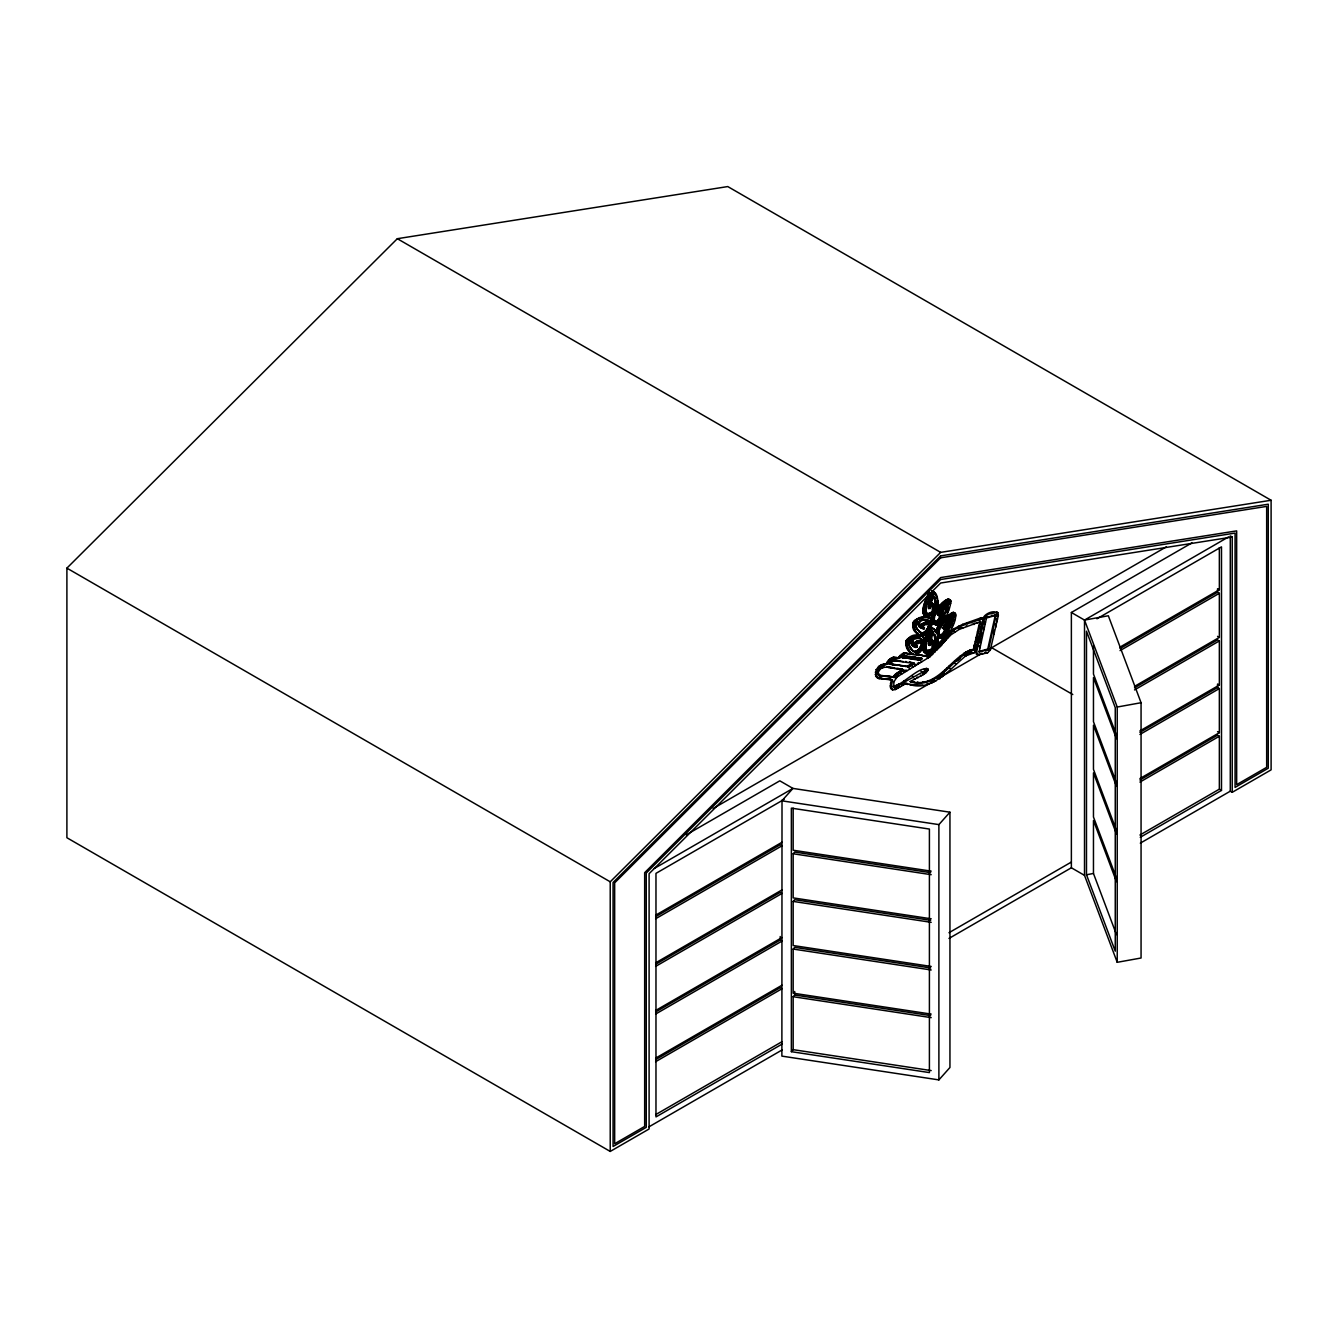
<?xml version="1.0" encoding="UTF-8"?>
<svg xmlns="http://www.w3.org/2000/svg" width="1338" height="1338" viewBox="0 0 1338 1338"><rect width="100%" height="100%" fill="white"/><g stroke="black" fill="none" stroke-linecap="round" stroke-linejoin="round"><path stroke-width="1.5" d="M914.189 644.531C908.535 638.694 919.775 636.353 922.718 640.082C923.454 642.809 915.66 640.166 914.189 644.531L911.981 642.023L911.797 639.882L912.834 640.501M947.555 602.685C947.789 599.156 947.94 607.736 943.089 607.301C936.901 610.529 935.931 620.548 941.735 612.503C943.758 621.217 931.583 626.318 934.894 615.697C937.888 609.994 943.073 604.927 948.859 602.2M939.142 632.272C937.905 621.702 967.859 606.315 946.535 623.324L947.722 626.552C935.045 657.527 966.939 598.922 943.574 628.04C951.335 618.959 942.772 645.1 938.105 631.67M934.442 608.071C936.884 602.702 932.82 588.302 929.81 602.2M934.677 644.314L935.111 639.547L933.773 634.061L934.81 634.664L936.282 641.738L934.643 646.99L933.907 641.538L930.596 639.146M936.265 605.779L934.075 596.347L930.863 602.802L933.907 604.709L934.643 610.161L936.265 605.779L935.212 605.177M978.095 654.968L976.188 653.78L976.038 650.853L978.095 654.968L987.645 652.76L990.304 650.101L998.399 615.162L997.529 612.403L988.146 614.192L985.036 616.751L978.463 644.331L978.764 638.962L979.567 639.43M938.155 604.692C937.436 582.114 925.394 593.738 924.424 608.355C920.393 622.973 939.644 614.61 938.155 604.692L937.118 604.09M925.796 653.245C923.404 649.231 922.668 642.625 923.504 651.271C926.816 656.406 933.406 652.091 935.697 648.211C940.915 643.193 937.52 624.21 929.341 628.994M916.329 645.853C919.156 647.559 914.406 643.729 916.998 647.157C912.817 649.666 907.549 637.641 912.834 641.504M912.7 645.669L914.523 646.739L912.248 644.431L911.864 639.899L907.733 641.069L909.873 640.835M923.789 628.893L919.139 626.652L917.784 621.568L920.176 627.254L924.173 628.609L920.962 626.033C922.334 621.116 932.101 625.147 929.341 620.983C925.628 618.491 915.978 620.347 921.263 626.084L923.538 624.077M933.707 614.493L932.67 613.891L931.449 617.671L931.516 620.983L932.569 621.585C941.651 632.573 950.432 609.158 950.833 601.632C945.565 596.062 930.813 614.209 932.569 621.585M937.252 633.292C936.132 627.371 953.559 606.449 955.616 615.898C956.202 623.424 943.457 647.876 937.252 633.292L936.199 632.69C936.383 629.73 937.955 623.14 941.149 623.826M913.152 653.964C900.19 648.93 906.579 631.452 920.109 635.583M906.796 643.427L907.348 641.086L906.294 640.484L907.348 641.086C941.116 617.42 916.781 679.002 905.759 642.825M919.607 635.383C902.598 625.833 921.163 609.911 932.369 620.029M913.871 624.98C914.556 616.868 933.974 613.322 931.85 624.177C929.241 639.413 915.276 638.928 912.834 624.378M966.304 655.553L964.999 655.102L966.053 655.704L974.114 652.827L976.171 650.92L983.296 619.795L981.49 617.654L962.641 624.361L953.593 628.96L945.648 635.818L935.095 647.743M930.027 608.556C929.893 601.013 934.994 606.599 933.372 611.767C921.347 620.999 926.833 598.387 931.516 593.888C934.426 591.898 928.589 613.523 928.371 607.72C928.154 603.973 929.358 595.259 933.556 595.494M933.556 632.322C929.358 632.121 928.154 640.785 928.371 644.548C932.251 648.378 931.164 631.603 933.372 648.596C919.842 661.808 928.07 624.629 933.556 632.322L930.144 638.393L929.943 645.418M892.647 689.89C886.358 687.581 895.791 677.781 887.88 679.018C896.176 678.6 889.101 685.34 892.647 689.89L895.373 689.538L906.562 683.233C929.977 694.221 949.662 669.318 965.702 655.888M910.124 647.007L909.071 646.405L912.834 650.686L909.639 645.953L908.77 641.705M915.276 625.799L914.757 622.839M929.927 625.13L927.87 623.909L929.927 625.13C928.723 643.896 907.783 624.595 918.838 622.17M943.859 609.476L941.919 617.052L938.925 622.387L942.822 618.741L947.822 607.519L943.859 609.476L942.805 608.874C945.364 607.653 952.02 603.739 947.404 601.632M928.957 616.684L927.903 616.082C917.517 615.38 925.929 599.775 928.037 594.356L929.09 594.958M970.87 649.766L973.445 649.499L979.951 620.832M971.923 650.368L974.499 650.101L980.988 621.434L959.396 629.312L951.017 634.781L930.027 656.724L897.179 676.844L893.834 681.895L893.851 686.862L895.64 686.929L927.936 669.117L926.063 672.713L922.584 673.884L924.207 674.101M880.872 675.958L877.979 674.586L877.46 671.224L879.835 675.74L893.935 677.429L903.735 669.886L897.614 668.431L903.735 669.886M947.722 626.552L946.535 623.324M929.074 607.87L929.609 603.605M979.567 651.974L978.764 651.522L987.745 649.047L995.388 614.895L996.174 615.363L988.548 649.515L979.115 652.058L986.491 618.005L996.141 615.296M998.148 616.433L997.362 615.982C999.068 607.435 981.758 613.456 982.962 620.33M888.917 679.62L878.715 678.533L875.654 676.192L876.173 669.652L879.4 665.839L886.308 663.598L888.465 660.236L892.881 657.393L899.303 658.296L904.94 653.529L920.393 655.319M884.836 679.068L876.708 676.794L876.323 672.83L878.748 668.013L881.943 665.421L887.345 664.2L893.115 658.329L899.303 658.296M949.746 601.515C948.491 594.942 939.945 605.478 937.637 607.268L938.674 607.87M917.366 646.455L916.329 645.602M920.962 626.033L924.374 628.275M934.459 617.086L933.422 616.484L934.275 618.39M942.487 628.308L947.17 621.267L952.071 618.708L952.054 614.995L953.81 616.049M926.297 613.189C923.956 613.573 931.482 614.376 932.318 611.148L932.452 607.201L930.73 604.057L932.486 605.244M926.565 650.402C923.32 649.766 931.449 651.639 932.318 647.993L931.432 641.487L932.486 642.089M931.649 625.147L930.596 624.545L930.93 622.638L931.984 623.24M934.325 619.578C933.054 625.599 942.052 617.972 940.698 611.901M939.711 634.329C939.326 637.808 946.066 630.783 945.581 626.234M977.108 647.291L976.339 645.301L977.392 645.903M924.157 646.639C925.946 642.14 927.385 625.13 934.71 629.613M937.871 621.785L941.701 613.506M976.84 651.322L977.677 643.829M976.757 648.579L975.753 647.692M930.512 607.853L929.492 607.101M930.228 645.2L928.973 644.782L929.458 641.805L930.495 642.407M979.165 637.156L979.985 633.51L980.771 633.961M982.109 637.105L982.125 633.008M980.921 638.46L980.905 642.558M927.769 670.79C922.919 662.594 903.284 684.738 893.232 686.695L894.286 687.297M983.33 622.688L982.527 622.22L980.386 631.687L981.189 632.155M983.38 627.405L983.748 629.763M994.134 630.248L994.151 634.145M996.944 621.836L996.76 618.674L997.546 619.126M925.712 605.077L925.311 606.833L926.348 607.435M919.223 641.989L922.852 643.561C922.25 648.06 916.898 654.683 912.867 651.021C917.567 653.028 920.912 646.756 921.815 642.959L919.223 641.989L915.326 643.294M919.942 632.59C924.642 634.58 927.987 628.325 928.89 624.528L924.575 624.746L922.016 626.636L922.802 627.087M934.81 634.664C931.281 632.004 930.679 640.935 933.606 643.611L935.73 644.916M923.822 642.675L927.602 632.021L928.656 632.623M951.653 620.18L946.652 631.402L943.006 634.965M989.719 616.534L986.323 616.768L986.24 618.775M976.322 649.716L977.325 645.384L978.128 645.836M939.677 622.053C938.891 619.962 949.863 608.272 945.18 607.285L946.217 607.887M929.408 607.385L930.395 608.121L929.274 607.653M929.408 644.214L930.512 644.682M927.251 636.871L926.682 638.51L927.736 639.112M878.497 671.827C881.959 663.564 892.396 668.916 898.668 669.033M930.88 635.784L930.211 637.457L931.265 638.059M930.395 629.596L928.973 628.726L929.96 626.552L930.997 627.154M942.755 635.048L945.765 629.713M928.555 596.848L927.87 598.421L928.923 599.023M898.266 657.694L903.886 652.927L913.085 654.499M930.061 630.064L928.421 630.449L929.09 631.787M930.027 629.328L929.024 628.626M907.348 641.086L906.378 640.35M943.474 620.598L942.42 619.996L943.089 618.959L944.126 619.561M916.195 646.204L914.456 646.522L915.493 647.124M944.126 607.904L938.791 615.697M914.439 663.497L893.834 660.604L889.352 664.1L907.381 666.291L913.402 662.895L914.439 663.497L908.418 666.893L893.55 664.317M931.616 634.429L933.222 632.891M944.628 625.799L945.565 624.545M880.237 669.151L878.581 669.167L879.15 670.405M879.283 675.289L892.898 676.827L902.698 669.284M929.174 644.598L930.395 644.949M919.474 654.734L926.95 656.44L954.63 629.562L963.695 624.963L983.062 618.457M940.631 646.07L939.594 645.468L938.64 646.572L939.694 647.174M945.732 638.477L945.046 639.313L946.083 639.915M988.397 649.733L987.611 649.264M942.404 644.297L941.367 643.695L943.39 641.337L944.444 641.939M931.198 918.805L793.166 897.882L793.166 853.761L794.672 852.055L930.663 872.677M931.198 966.454L793.166 945.531L793.166 901.411L794.672 899.705L930.663 920.327M931.198 1014.104L793.166 993.181L793.166 949.06L794.672 947.354L930.663 967.976M782.011 800.141L781.877 1056.117L938.891 1079.9L938.891 824.609L949.947 812.199L792.949 788.417L779.803 780.823L686.21 834.862M791.36 1051.685L791.36 808.135L929.408 829.058L929.408 1072.591L791.36 1051.685L793.166 1049.661L793.166 996.71L794.672 995.004L794.672 991.475M938.891 1079.9L949.947 1067.49L949.947 812.199M971.823 650.368C950.197 659.5 937.955 690.475 910.175 681.544L923.805 674.369M911.211 682.146L912.215 681.075M947.588 623.926L952.706 620.782M921.514 625.85L919.54 624.695L920.226 625.482L925.411 622.17L929.074 622.722L927.702 619.929L922.083 619.645L923.136 620.247M913.152 643.929L917.517 640.835L921.999 641.17L920.628 638.377L915.008 638.092L916.062 638.694M955.248 613.272L953.375 612.403L950.532 613.69L942.504 620.531L943.541 621.133M910.175 681.544C937.854 688.669 949.244 658.814 970.786 649.766L972.04 650.352M930.111 608.472L928.388 607.82M941.049 645.652L940.012 645.05L941.952 644.799M925.093 673.466L924.056 672.863L926.03 671.091L927.083 671.693M1232.231 792.313L1232.231 537.023L940.664 583.017L649.097 873.697L649.097 1128.988L610.228 1151.433L66.9 837.739L66.9 568.132L397.336 238.699L727.772 186.567L1271.1 500.261L1271.1 769.868L1232.231 792.313L1230.291 791.193L1140.311 843.157M610.228 1151.433L610.228 881.809L940.664 552.377L1271.1 500.261M901.996 657.694L904.471 656.222L907.047 656.54M932.803 651.556L931.766 650.954L925.277 655.587M941.132 645.568L940.045 645.016M932.67 613.139L931.917 613.824L932.971 614.426M908.954 641.471L907.917 640.869M903.016 656.841L901.193 656.841L902.581 657.778M944.645 604.642L943.608 604.04L941.149 606.097L942.186 606.699M946.016 619.36L947.254 618.29M915.861 646.622L917.082 647.057M957.339 660.972L960.082 658.647M939.794 678.884L938.758 678.282L940.848 676.576L941.885 677.179M931.382 652.409L930.345 651.807L932.971 651.255M939.828 624.144L938.774 623.541L941.116 623.224M924.09 674.185L922.936 673.65M900.942 657.092C903.167 656.389 922.267 662.895 921.079 657.895M895.373 689.538L894.319 688.936L896.293 689.003M920.26 642.591L914.941 645.067L917.299 646.02M891.024 660.805L892.061 661.407M915.041 664.585L916.078 665.187M890.422 661.156L891.861 661.524M713.121 808.52L933.372 681.36M938.791 678.232L982.125 653.212M985.738 651.121L1166.268 546.891M948.976 938.44L1071.37 867.777L1071.37 612.486L1191.957 542.877M654.366 868.429L792.949 788.417L781.877 800.826L938.891 824.609M1071.37 612.486L1084.516 620.079L1228.485 536.956M784.135 799.371L655.971 873.363L655.971 1116.912L782.345 1043.958M1096.926 618.792L1221.494 546.857L1221.494 790.407L1140.244 837.304M655.637 915.209L782.011 842.254M1120.057 647.074L1219.353 589.757L1219.353 547.643M655.637 916.664L780.205 844.746L782.011 845.783L655.637 918.738M1120.057 648.529L1217.547 592.232L1219.353 593.286L1219.353 637.406L1134.507 686.394M1120.057 650.603L1219.353 593.286M655.637 962.858L782.011 889.904M655.637 964.313L780.205 892.396L782.011 893.433L655.637 966.387M1134.507 687.832L1217.547 639.899L1219.353 640.935L1219.353 685.056L1139.926 730.916M1134.507 689.923L1219.353 640.935M655.637 1010.508L782.011 937.553M655.637 1011.963L780.205 940.045L782.011 941.082L655.637 1014.037M1139.926 732.354L1217.547 687.548L1219.353 688.585L1219.353 732.706L1139.926 778.565M1139.926 734.445L1219.353 688.585M655.637 1058.157L782.011 985.203M655.637 1059.612L780.205 987.695L782.011 988.732L655.637 1061.686M1139.926 780.004L1217.547 735.198L1219.353 736.235L1219.353 789.169L1139.926 835.029M1139.926 782.094L1219.353 736.235M948.976 932.72L1071.37 862.057M655.637 1114.638L782.011 1041.683M648.963 1126.83L782.145 1049.929M929.458 615.48L931.382 615.58M901.143 657.125L918.152 659.266L921.297 657.928L919.072 657.594L920.109 658.196M965.802 655.837L964.414 655.419L965.568 655.971M922.735 628.291L923.973 628.793M924.759 652.643L929.525 652.275L930.964 653.295M908.552 666.876L907.231 666.291L908.268 666.893M928.907 644.816L929.659 645.485M923.722 637.189L920.895 635.55L924.056 635.634M932.502 631.72L930.562 630.031L932.92 631.452M970.568 652.476L969.164 652.81L970.201 653.412M985.303 653.396L984.517 652.927L987.645 652.76M933.456 623.475C930.997 622.387 935.948 625.732 937.386 624.194L938.423 624.796M995.238 615.263L991.157 615.547L991.96 616.015M977.292 654.499L982.711 653.998M894.62 660.738L893.165 660.119M1084.516 620.079L1108.332 615.764L1141.063 702.718L1141.063 958.008L1117.23 962.306L1084.516 875.37L1084.516 620.079L1117.23 707.033L1117.23 962.306M1117.23 707.033L1141.063 702.718M1086.489 874.751L1115.256 951.184L1115.256 707.651L1086.489 631.202L1086.489 874.751L1093.464 873.48L1116.494 934.643M970.736 652.476L974.114 652.827M952.455 614.861L953.793 615.564M938.323 636.737L937.286 636.135L942.588 638.259M884.267 667.311L883.231 666.709M971.438 649.716L972.86 650.301M972.492 650.318L971.171 649.733M910.676 684.972L909.623 684.37L922.768 685.073M915.476 646.772L916.714 647.341M906.01 655.938L903.786 655.57L905.19 656.138M895.958 660.303L903.267 661.608M937.737 615.095L939.744 612.52L942.738 614.109M891.593 689.287L892.981 689.404M922.334 658.53L907.164 656.573M909.689 656.941L908.636 656.339L916.229 657.276M913.871 662.962L909.305 661.892L910.342 662.494M889.921 664.267L888.867 663.665L895.607 665.07M916.463 659.015L918.052 659.701M894.871 667.996L888.131 666.976M926.632 656.406L916.129 654.382L917.166 654.984M931.198 871.155L793.166 850.232L793.166 808.119M793.166 853.761L931.198 874.684M793.166 901.411L931.198 922.334M793.166 949.06L931.198 969.983M794.672 995.004L930.663 1015.626M793.166 996.71L931.198 1017.633M793.166 1049.661L931.198 1070.584M907.348 684.036L905.558 683.3L907.666 684.504M930.596 602.317L932.87 604.107L933.673 608.054M921.263 635.801L923.337 637.49M914.774 652.041L911.797 650.084M981.49 617.654L983.313 619.076M930.73 627.723L931.783 628.342L930.479 627.89M1232.231 537.023L1230.291 535.919L1230.291 791.193M1219.353 589.757L1217.547 588.703L1217.547 592.232M1217.547 636.353L1219.353 637.406M1219.353 685.056L1217.547 684.002L1217.547 687.548M397.336 238.699L940.664 552.377M1217.547 731.652L1219.353 732.706M996.726 611.951L998.031 612.754M995.02 614.744L996.208 615.547M985.955 617.035L986.859 617.403M996.325 624.528L995.522 624.077L995.706 627.271M948.843 599.156L950.432 600.06M948.491 599.14L950.632 600.361M980.888 617.788L981.925 618.39M948.124 599.19L949.16 599.792M949.712 600.126L950.749 600.729M980.369 618.056L981.406 618.658M947.722 599.307L948.759 599.909M949.779 600.561L950.816 601.163M982.243 619.193L983.296 619.795M933.874 591.831L931.95 590.727L935.095 594.457M947.321 599.474L948.358 600.076M949.779 601.03L950.833 601.632M931.616 590.677L932.653 591.279M933.071 591.463L934.292 592.299M946.903 599.675L947.956 600.277M933.673 592.182L934.71 592.784M985.47 622.187L984.684 621.735L985.036 624.077M946.317 600.026L947.354 600.628M934.426 593.269L935.479 593.871M949.595 602.535L950.649 603.137M945.648 600.411L946.702 601.013M947.187 601.732L948.926 602.786M950.532 603.572L949.495 602.97L950.331 604.542M946.886 601.866L948.893 603.104M929.341 592.165L930.395 592.767M935.663 595.728L936.7 596.33M930.562 593.202L932.72 594.39M947.789 602.92L948.843 603.522M976.773 619.879L977.827 620.481M929.007 592.634L930.061 593.236M930.362 593.42L931.516 593.888M931.248 593.353L932.92 594.624M944.327 601.314L945.364 601.916M930.228 593.604L931.265 594.206M947.689 603.421L948.726 604.023M932.352 595.059L933.389 595.661M937.185 597.718L936.148 597.116L936.533 598.571M947.588 603.873L948.642 604.475M928.706 593.119L929.743 593.721M932.001 595.46L934.259 596.664M928.421 593.62L929.458 594.223M943.006 602.301L944.043 602.903M944.829 603.154L945.866 603.756M930.629 595.31L929.592 594.708L930.328 595.895M931.599 595.979L932.636 596.581M933.773 597.216L934.81 597.818M932.302 596.597L933.355 597.2M947.053 605.462L948.241 606.047M931.164 596.597L932.218 597.2M934.225 598.471L935.279 599.073M946.685 605.495L947.722 606.097M976.339 622.571L977.376 623.174M936.834 600.143L937.871 600.745M946.234 605.596L947.271 606.198M973.479 621.25L974.516 621.852M927.602 595.193L928.656 595.795M931.616 597.601L932.653 598.203M941.668 603.388L942.705 603.99M945.715 605.746L946.752 606.348M930.73 597.3L931.766 597.902M934.61 599.792L935.647 600.394M945.13 605.997L946.167 606.599M946.635 606.917L947.822 607.519M948.19 607.837L949.244 608.439M930.278 598.086L931.332 598.688M937.035 601.782L938.072 602.384M942.387 605.027L943.424 605.629M944.494 606.331L945.531 606.934M946.033 607L947.672 608.054M978.68 626.368L979.734 626.97M930.88 598.956L931.934 599.558M934.894 601.214L935.948 601.816M940.33 604.575L941.367 605.177M926.833 596.882L927.87 597.484M937.118 603.087L938.155 603.689M943.825 606.75L944.862 607.352M953.375 612.403L955.516 613.64M970.468 622.137L971.505 622.739M929.877 598.922L930.914 599.524M937.135 603.304L938.172 603.906M952.99 612.453L954.027 613.055M955.633 614.008L954.027 612.536M972.96 623.943L973.997 624.545M952.589 612.57L953.643 613.172M954.646 613.824L955.7 614.426M935.111 602.719L936.148 603.321M943.089 607.301L945.13 608.472M947.505 609.777L948.558 610.379M952.188 612.737L953.241 613.339M929.475 599.876L930.512 600.478M946.016 609.242L947.053 609.844M954.663 614.293L955.7 614.895M930.211 600.628L931.265 601.23M951.786 612.938L952.823 613.54M954.63 614.778L955.667 615.38M926.097 598.604L927.15 599.207M937.035 604.91L938.072 605.512M938.992 605.863L940.029 606.465M942.287 607.987L943.323 608.589M951.201 613.289L952.238 613.891M954.563 615.296L955.616 615.898M929.107 600.946L930.144 601.548M935.229 604.308L936.282 604.91M939.912 607.268L940.949 607.87M930.93 602.418L933.155 603.706M936.884 605.729L937.938 606.331M950.532 613.69L951.569 614.293M954.479 615.798L955.516 616.4M930.395 602.267L931.649 602.92M932.502 603.538L933.539 604.14M945.33 611.031L946.367 611.633M946.735 611.717L947.789 612.319M952.288 614.911L953.827 615.831M954.362 616.249L955.416 616.851M966.655 623.09L967.692 623.692M932.87 604.107L933.907 604.709M941.434 608.857L942.47 609.459M928.789 602.133L929.826 602.736M935.145 605.746L936.199 606.348M951.77 615.129L953.777 616.366M925.444 600.361L926.481 600.963M933.188 604.809L934.242 605.412M952.673 616.182L953.71 616.785M935.045 606.331L936.082 606.934M949.211 614.577L950.248 615.179M954.161 617.203L955.215 617.805M926.682 601.682L927.736 602.284M933.456 605.696L934.493 606.298M938.657 608.539L939.694 609.141M952.572 616.684L953.609 617.303M934.877 606.9L935.931 607.519M940.514 609.911L941.551 610.513M928.539 603.421L929.576 604.023M944.561 612.821L945.598 613.423M952.472 617.136L953.509 617.738M932.051 605.662L933.088 606.265M933.606 606.783L935.73 608.088M936.082 608.221L937.118 608.823M977.442 631.887L978.479 632.489M949.712 616.417L950.749 617.019M966.187 625.783L967.223 626.385M924.842 602.15L925.879 602.752M929.458 604.977L930.495 605.579M947.873 615.564L948.91 616.166M926.18 603.354L927.217 603.956M928.371 604.809L929.408 605.412M937.386 609.911L938.423 610.513M939.56 611.182L941.735 612.503M954.713 619.745L953.66 619.143L953.074 621.1L954.111 621.702M962.641 624.361L963.695 624.963M932.452 607.201L933.489 607.803M935.68 609.058L936.717 609.66M951.92 618.725L953.124 619.31M951.552 618.758L952.606 619.36M943.708 614.594L944.762 615.196M948.491 617.303L949.528 617.905M951.117 618.858L952.154 619.461M944.946 615.597L945.983 616.199M924.29 603.973L925.344 604.575M928.321 606.315L930.546 607.569M946.551 616.651L947.588 617.253M950.599 619.009L951.636 619.611M932.519 609.375L933.556 609.977M937.152 611.984L935.831 611.717L936.884 612.319M938.557 612.653L939.611 613.256M941.534 614.376L942.571 614.978M949.997 619.26L951.05 619.862M951.502 620.18L952.556 620.782M934.66 610.764L935.697 611.366M940.514 614.359L941.551 614.962M950.9 620.263L952.539 621.317M963.377 627.589L958.359 628.709L959.396 629.312M934.309 611.131L935.362 611.734M949.361 619.594L950.415 620.196M941.266 615.363L942.303 615.965M950.047 620.548L951.101 621.15M978.295 636.704L979.968 637.607M942.788 616.366L943.825 616.969M945.213 617.838L946.25 618.44M948.709 620.012L949.746 620.615M923.822 605.846L924.859 606.449M943.926 617.52L944.963 618.123M932.318 611.148L933.372 611.767M934.744 612.637L933.372 612.403L934.426 613.005M937.654 614.159L939.493 615.246M958.46 626.167L959.497 626.769M937.537 614.426L939.309 615.48M940.882 616.45L941.919 617.052M947.973 620.564L950.013 621.735M953.425 623.642L952.388 623.04L951.619 624.98L952.656 625.582M937.503 614.677L939.092 615.647M940.012 616.082L941.049 616.684M950.9 622.505L951.937 623.107M931.817 611.65L932.87 612.252M976.205 637.34L977.258 637.942M933.155 612.955L934.192 613.557M934.493 613.724L935.546 614.326M943.859 619.126L944.912 619.728M931.248 612.152L932.285 612.754M941.785 618.139L942.822 618.741M947.17 621.267L948.207 621.869M978.831 639.581L977.794 638.979L977.292 641.17L978.346 641.772M923.387 607.753L924.424 608.355M924.943 608.639L925.996 609.242M940.363 617.638L941.417 618.24M942.956 619.193L943.992 619.795M924.893 609.024L925.929 609.626M934.141 614.41L935.195 615.012M944.779 620.548L945.832 621.15M947.689 622.137L948.726 622.739M991.592 647.659L1072.792 694.539M930.646 612.587L931.683 613.189M924.809 609.743L925.846 610.345M939.109 618.089L940.146 618.691M941.199 619.042L942.236 619.645M946.3 622.137L947.354 622.739M950.197 624.294L951.251 624.896M930.027 612.988L931.064 613.59M975.72 639.514L976.757 640.133M923.103 609.208L924.157 609.81M924.775 610.412L925.829 611.014M939.711 618.925L941.852 620.163M923.053 609.543L924.09 610.145M929.559 613.239L930.612 613.841M932.251 614.844L933.288 615.447M924.809 611.048L925.863 611.65M929.074 613.456L930.127 614.058M940.397 620.029L941.434 620.631M943.524 621.819L944.578 622.421M946.585 623.608L947.622 624.21M990.739 649.064L989.936 648.612L990.304 650.101M945.397 623.19L946.434 623.792M946.652 624.043L947.705 624.645M922.936 610.529L923.973 611.131M924.909 611.617L925.946 612.219M928.522 613.657L929.559 614.259M931.917 615.798L932.954 616.4M939.978 620.447L941.015 621.049M946.685 624.311L947.722 624.913M925.06 612.135L926.097 612.737M927.987 613.791L929.024 614.393M949.428 626.084L950.482 626.686M950.766 626.92L951.803 627.522M927.485 613.841L928.522 614.443M933.288 617.153L934.342 617.755M938.875 620.314L940.581 621.434M946.702 624.762L947.756 625.364M953.593 628.96L954.63 629.562M922.885 611.449L923.939 612.051M925.511 612.971L928.054 614.41M946.719 625.214L947.756 625.816M975.235 641.705L976.272 642.307M926.18 613.54L927.217 614.142M931.649 616.734L932.686 617.336M937.704 620.414L938.758 621.016M939.092 621.167L940.129 621.769M942.27 623.174L943.307 623.776M944.427 624.445L945.481 625.047M922.919 612.302L923.973 612.904M933.222 618.407L934.275 619.009M931.449 617.671L932.502 618.273M938.122 621.702L939.176 622.304M923.036 613.088L924.09 613.69M946.585 626.769L947.622 627.371M948.592 627.856L949.629 628.459M980.085 646.17L979.282 645.719L979.516 648.612M933.389 619.511L934.442 620.113M953.843 631.285L954.897 631.887M923.237 613.791L924.274 614.393M927.184 616.233L928.238 616.835M931.348 618.574L932.402 619.176M933.573 620.012L934.61 620.615M939.427 623.123L940.915 624.11M923.504 614.426L924.558 615.028M926.515 616.283L927.552 616.885M930.796 618.741L928.338 617.353L929.208 617.922M933.79 620.464L934.844 621.066M936.483 622.036L937.52 622.638M943.441 625.916L944.477 626.519M946.401 627.639L947.455 628.241M974.733 643.913L975.787 644.481M923.856 614.978L924.893 615.58M925.879 616.233L926.916 616.835M930.111 618.557L931.148 619.159M934.075 620.882L935.128 621.484M936.015 622.003L937.068 622.605M940.982 624.645L942.019 625.247M974.683 644.13L975.653 644.949M924.274 615.447L926.331 616.667M927.184 617.136L928.238 617.738M934.359 621.183L936.583 622.488M945.381 627.622L946.434 628.224M974.549 644.598L975.586 645.2M931.7 620.213L930.646 619.594L930.98 621.752M938.105 623.893L940.229 624.997M974.516 644.732L975.519 645.468M976.238 645.953L977.944 646.655M925.846 617.019L926.9 617.621M931.382 620.23L932.435 620.832M946.133 628.626L947.187 629.228M947.655 629.646L948.709 630.248M974.432 645L975.452 645.702M930.83 620.23L931.867 620.832M941.266 626.234L939.778 626.301L940.815 626.903M974.348 645.401L975.385 646.003M924.474 617.035L925.528 617.638M942.537 627.438L944.377 628.509M948.793 630.783L949.846 631.385M974.298 645.719L975.335 646.321M930.93 620.932L931.984 621.534M936.667 624.394L937.704 624.997M938.574 625.298L939.627 625.9M942.47 627.555L944.277 628.643M974.248 646.02L975.285 646.622M942.387 627.823L944.076 628.843M944.879 629.345L946.802 630.315M923.086 617.169L924.123 617.771M935.964 624.478L937.001 625.08M942.387 628.057L943.859 628.96M949.378 632.138L950.415 632.74M974.181 646.421L975.218 647.023M975.803 647.508L976.84 648.11M927.1 619.728L929.592 621.284M935.279 624.461L936.316 625.063M974.097 646.806L975.151 647.408M928.739 621.049L929.793 621.652M932.904 623.408L935.68 624.946M938.022 626.217L939.075 626.82M946.652 631.402L947.705 632.004M947.973 632.222L949.01 632.824M974.014 647.157L975.051 647.759M975.703 647.977L977.376 649.097M925.896 619.544L926.933 620.146M928.89 621.451L929.943 622.053M945.247 630.9L946.284 631.503M947.822 632.456L948.876 633.058M1219.353 789.169L1221.494 790.407M921.648 617.42L922.702 618.022M929.007 621.902L930.044 622.505M973.813 647.575L974.867 648.177M924.658 619.461L925.695 620.063M937.537 627.154L938.59 627.756M973.696 648.027L974.733 648.629M929.074 622.438L930.111 623.04M930.813 623.575L931.85 624.177M946.066 632.305L947.12 632.907M923.387 619.494L924.424 620.096M928.12 622.321L930.127 623.324M938.724 628.375L939.761 628.977M943.992 631.369L945.029 631.971M948.341 633.861L946.752 634.011L947.789 634.613M973.629 648.478L974.666 649.164M920.193 617.805L921.246 618.407M927.184 622.103L928.221 622.705M944.595 632.205L946.719 633.426M973.579 648.846L974.616 649.448M937.135 628.107L938.172 628.709M973.512 649.181L974.549 649.783M926.281 622.07L927.318 622.672M938.49 629.061L939.527 629.663M973.445 649.499L974.499 650.101M945.28 633.292L946.317 633.894M973.06 649.599L974.315 650.168M918.721 618.307L919.758 618.909M925.411 622.17L926.448 622.772M938.289 629.746L939.343 630.349M972.826 649.616L973.88 650.218M920.778 619.912L921.815 620.514M930.328 625.532L931.365 626.134M936.784 629.061L937.838 629.663M944.845 633.71L945.899 634.312M947.22 635.299L945.565 635.316L946.618 635.918M972.157 649.666L973.546 650.251M924.591 622.387L925.645 622.99M938.172 630.415L939.209 631.018M943.758 633.593L944.795 634.195M974.599 651.238L975.636 651.84M928.723 625.197L929.776 625.799M944.411 634.095L945.448 634.697M917.216 618.942L918.253 619.544M923.839 622.705L924.876 623.307M936.516 629.997L937.57 630.599M919.423 620.297L920.477 620.899M931.616 627.505L934.292 629.144M938.105 631.068L939.142 631.67M942.588 633.677L943.625 634.279M943.959 634.429L945.013 635.032M928.488 625.967L929.525 626.569M931.248 627.539L932.285 628.141M945.648 635.818L946.685 636.42M916.463 619.327L917.5 619.929M923.153 623.056L924.19 623.659M936.332 630.951L937.369 631.553M944.946 635.885L945.999 636.487M969.699 650.101L970.736 650.703M916.112 619.477L917.166 620.079M935.479 630.7L934.426 630.098L936.7 633.175M938.155 632.238L939.192 632.841M976.472 654.165L977.643 654.867M915.71 619.711L916.747 620.314M922.484 623.475L924.575 624.746M928.187 626.753L929.224 627.355M929.525 627.589L930.579 628.191M946.585 637.49L947.622 638.092M930.077 628.191L931.114 628.793M937.269 632.439L935.095 631.285M938.273 632.79L939.309 633.392M945.347 636.988L943.658 636.804L944.695 637.406M972.124 652.359L973.178 652.961M915.292 619.979L916.346 620.581M938.44 633.275L939.493 633.878M944.728 636.855L945.782 637.457M971.288 652.442L972.693 653.011M921.865 623.926L922.919 624.528M927.836 627.539L928.873 628.141M929.693 628.576L930.746 629.178M941.367 635.299L942.404 635.901M968.277 650.753L969.314 651.355M970.92 652.459L971.957 653.061M914.891 620.263L915.928 620.865M916.681 621.401L918.788 622.722M921.481 624.261L923.454 625.448M938.958 634.145L941.935 635.868M970.334 652.492L971.773 653.078M914.49 620.598L915.527 621.2M917.366 622.17L915.911 621.785L916.965 622.387M927.552 628.124L928.605 628.726M930.679 629.964L932.502 630.967M970.083 652.526L971.237 653.111M917.717 622.755L918.771 623.357M921.096 624.612L922.133 625.214M943.992 637.758L945.029 638.36M914.105 620.983L915.159 621.585M920.862 624.846L921.899 625.448M930.362 630.248L931.415 630.85M915.593 621.969L916.63 622.571M917.768 623.408L918.805 624.01M921.497 625.599L922.534 626.201M927.217 628.726L928.254 629.328M930.228 630.449L931.265 631.051M942.253 637.457L943.307 638.059M966.872 651.539L967.909 652.141M913.754 621.417L914.807 622.019M923.187 626.87L924.424 627.656M929.743 630.549L928.421 629.696L928.89 631.218M917.868 624.093L918.905 624.695M920.226 625.482L921.263 626.084M923.371 627.054L924.458 627.873M932.001 632.305L933.038 632.907M943.273 638.644L944.31 639.246M966.253 651.907L967.29 652.509M914.824 622.622L915.861 623.24M923.404 627.405L924.407 628.141M926.782 629.412L927.836 630.014M928.421 630.449L929.458 631.051M940.831 637.741L941.885 638.343M965.919 652.108L966.956 652.71M969.03 653.981L966.772 654.081L967.809 654.683M914.774 622.739L915.777 623.608M918.019 624.729L919.072 625.331M965.568 652.292L966.621 652.894M913.218 622.371L914.255 622.973M914.724 623.207L915.761 623.809M923.036 628.107L924.173 628.609M931.599 632.807L933.355 634.028M939.51 637.624L941.199 638.326M944.344 640.183L945.381 640.785M965.3 652.459L966.354 653.061M914.74 623.458L915.777 624.06M918.286 625.398L919.323 626M926.331 630.047L927.385 630.65M937.737 636.637L939.928 638.009M965.066 652.593L966.103 653.195M913.034 622.889L914.071 623.491M914.774 623.776L915.811 624.378M918.654 626.033L919.691 626.636M929.291 632.121L930.328 632.723M931.164 633.426L932.218 634.028M942.337 639.781L943.39 640.384M964.698 652.793L965.852 653.329M914.841 624.16L915.878 624.762M919.139 626.652L920.176 627.254M921.531 628.074L922.568 628.676M925.863 630.633L926.916 631.235M934.225 635.299L935.279 635.901M936.834 636.972L937.871 637.574M964.397 652.944L965.584 653.479M912.917 623.408L913.954 624.01M914.941 624.629L915.978 625.231M919.775 627.221L921.598 628.308M964.28 653.028L965.417 653.58M930.73 634.128L932.653 635.032M966.253 654.382L967.29 654.984M912.851 623.909L913.887 624.511M925.378 631.168L926.414 631.77M934.61 636.62L935.647 637.223M926.582 632.255L927.619 632.857M941.417 640.902L942.454 641.504M965.534 654.8L966.571 655.403M924.876 631.636L925.913 632.238M937.035 638.627L938.072 639.23M912.851 624.846L913.904 625.448M930.278 634.914L931.332 635.517M912.917 625.281L913.954 625.883M916.714 627.505L915.677 626.903L919.106 631.402M924.357 632.054L925.394 632.657M934.894 638.042L935.948 638.644M942.404 642.524L943.441 643.126M913.051 625.866L914.088 626.468M926.833 633.727L927.87 634.329M916.162 627.957L917.199 628.559M923.839 632.406L924.876 633.008M929.877 635.751L930.914 636.353M937.118 639.915L938.155 640.517M913.185 626.535L914.222 627.137M937.135 640.133L938.172 640.735M916.714 628.96L917.751 629.562M923.304 632.69L924.341 633.292M925.194 633.61L926.247 634.212M927.87 635.249L928.923 635.851M935.111 639.547L936.148 640.149M940.079 642.391L941.116 642.993M937.118 640.935L938.155 641.538M939.811 642.641L940.865 643.244M913.57 627.79L914.607 628.392M917.35 629.914L918.403 630.516M922.768 632.907L923.805 633.51M929.475 636.721L930.512 637.323M922.25 633.041L923.304 633.643M939.393 643.043L940.581 643.511M921.748 633.108L922.785 633.71M926.097 635.45L927.15 636.052M937.035 641.738L938.072 642.34M914.021 628.977L915.058 629.579M919.908 632.238L918.871 631.636L921.849 633.593M921.263 633.091L922.317 633.694M923.755 634.647L924.792 635.249M935.229 641.136L936.282 641.738M929.107 637.791L930.144 638.393M936.884 642.558L937.938 643.16M938.808 643.611L939.845 644.214M940.53 644.582L941.567 645.184M960.316 655.938L961.37 656.54M930.395 639.112L933.155 640.551M914.556 630.114L915.61 630.716M932.502 640.367L933.539 640.969M935.212 642.006L936.265 642.608M932.87 640.935L933.907 641.538M915.175 631.185L916.229 631.787M922.283 635.299L923.32 635.901M925.444 637.189L926.481 637.791M928.789 638.962L929.826 639.564M933.188 641.638L934.242 642.24M935.145 642.575L936.199 643.193M938.189 644.314L939.243 644.916M915.894 632.188L916.931 632.79M921.581 635.483L922.618 636.085M935.045 643.16L936.082 643.762M916.681 633.125L917.734 633.744M933.456 642.524L934.493 643.126M938.657 645.602L936.399 644.23L937.118 645.669M939.125 646.003L940.162 646.605M921.096 635.767L922.3 636.403M923.036 637.005L924.073 637.607M928.539 640.25L929.576 640.852M934.877 643.745L935.931 644.347M917.567 634.028L920.059 635.751M932.051 642.491L933.088 643.093M937.236 645.468L938.273 646.07M923.571 638.042L924.625 638.644M918.771 635.466L919.825 636.068M924.842 638.979L925.879 639.581M936.884 645.886L937.921 646.488M923.755 638.678L924.792 639.28M926.18 640.183L927.217 640.785M934.442 644.899L935.479 645.501M938.239 647.074L939.276 647.676M917.4 635.483L918.453 636.085M928.371 641.638L929.408 642.24M932.452 644.03L933.489 644.632M935.68 645.886L937.587 646.873M923.856 639.38L924.909 639.982M916.012 635.617L917.048 636.219M923.906 640.2L924.943 640.802M936.265 647.324L934.66 647.592L936.132 648.345M920.026 638.176L922.518 639.731M937.386 648.06L938.423 648.662M921.665 639.48L922.718 640.082M924.29 640.802L925.344 641.404M928.321 643.143L930.529 644.531M918.821 637.975L919.858 638.577M921.815 639.899L922.869 640.501M923.856 641.086L924.893 641.688M914.573 635.868L915.627 636.47M921.932 640.35L922.969 640.952M932.519 646.204L933.556 646.806M917.584 637.908L918.621 638.51M921.999 640.885L923.036 641.487M923.738 642.023L924.775 642.625M916.313 637.942L917.35 638.544M921.046 640.768L923.036 641.772M913.118 636.252L914.172 636.855M920.109 640.551L921.146 641.153M935.864 649.616L936.918 650.218M925.311 643.662L926.348 644.264M954.646 660.704L955.683 661.307M919.206 640.517L920.243 641.119M932.318 647.993L933.372 648.596M911.646 636.754L912.683 637.356M918.336 640.618L919.373 641.22M931.817 648.478L932.87 649.081M917.517 640.835L918.554 641.437M921.648 643.645L922.702 644.247M924.943 645.468L925.996 646.07M931.248 648.98L932.285 649.582M910.141 637.39L911.178 637.992M916.764 641.136L917.801 641.738M924.893 645.853L925.929 646.455M912.349 638.728L913.402 639.33M917.768 642.106L918.805 642.708M930.646 649.432L931.683 650.034M934.141 651.305L935.178 651.907M954.596 663.297L955.65 663.899M912.984 639.48L911.947 638.878L912.934 639.698M921.414 644.414L922.451 645.016M909.372 637.774L910.425 638.377M916.078 641.504L917.115 642.106M924.809 646.572L925.846 647.174M930.027 649.816L931.064 650.419M909.037 637.925L910.074 638.527M908.636 638.159L909.673 638.761M915.409 641.922L917.5 643.193M921.113 645.2L922.15 645.802M922.451 646.037L924.09 646.973M924.775 647.241L925.829 647.843M929.559 650.067L930.612 650.669M931.148 651.255L932.185 651.857M908.218 638.41L909.255 639.012M924.809 647.876L925.863 648.478M929.074 650.285L930.127 650.887M931.031 651.656L932.068 652.258M914.791 642.374L915.844 642.976M920.761 645.986L921.798 646.589M922.936 647.358L923.973 647.96M924.909 648.445L925.946 649.047M928.522 650.485L929.559 651.088M907.816 638.711L908.853 639.313M910.66 640.567L911.713 641.17M914.406 642.708L915.443 643.31M927.987 650.619L929.024 651.221M907.415 639.046L908.452 639.648M909.238 640.016L910.292 640.618M920.477 646.555L921.514 647.174M925.06 648.963L926.097 649.566M930.479 652.175L931.516 652.777M910.643 641.203L911.696 641.805M911.981 642.023L913.018 642.625M914.021 643.06L915.058 643.662M922.885 648.278L923.939 648.88M927.017 650.653L928.522 651.271M907.03 639.43L908.084 640.032M913.77 643.277L914.824 643.879M925.829 650.134L927.619 651.154M931.683 653.63L932.72 654.232M908.502 640.417L909.556 641.019M910.693 641.855L911.73 642.457M920.143 647.174L921.18 647.776M906.679 639.865L907.733 640.467M908.251 640.584L909.288 641.186M912.466 643.143L914.439 644.28M921.347 648.144L922.4 648.746M922.919 649.131L923.973 649.733M910.777 642.524L911.83 643.126M928.656 652.66L929.709 653.279M919.708 647.86L920.761 648.462M923.036 649.917L924.09 650.519M907.699 641.186L908.703 642.039M910.944 643.177L911.998 643.779M927.903 652.927L928.957 653.529M931.633 655.269L930.596 654.667L928.973 656.122L930.027 656.724M906.144 640.818L907.181 641.42M907.649 641.655L908.686 642.257M920.761 649.064L921.815 649.666M923.237 650.636L924.274 651.238M949.328 665.588L950.381 666.19M907.666 641.906L908.703 642.508M911.211 643.829L912.248 644.431M915.761 646.689L916.898 647.224M919.256 648.495L920.31 649.097M927.184 653.061L928.238 653.68M928.589 653.914L929.626 654.516M905.96 641.337L906.997 641.939M907.699 642.223L908.736 642.825M911.563 644.481L912.616 645.083M923.504 651.271L924.558 651.874M926.515 653.111L927.552 653.713M907.766 642.608L908.803 643.21M912.064 645.1L913.101 645.702M918.788 649.081L919.842 649.683M920.143 649.917L921.196 650.519M923.856 651.823L926.916 653.663M905.826 641.855L906.88 642.457M908.903 643.678L907.866 643.076L908.602 645.351M905.776 642.34L906.813 642.942M918.303 649.616L919.34 650.218M908.201 644.247L909.238 644.849M920.544 651.305L918.821 651.422L919.858 652.024M927.201 655.001L928.238 655.603M949.478 668.047L950.515 668.649M917.801 650.084L918.838 650.686M905.776 643.277L906.83 643.879M905.843 643.712L906.88 644.314M917.283 650.502L918.32 651.104M905.977 644.314L907.013 644.916M925.913 655.837L926.95 656.44M916.764 650.853L917.801 651.455M906.11 644.983L907.147 645.585M924.224 655.436L925.277 656.038M946.518 668.281L947.572 668.883M909.639 647.408L910.676 648.01M916.229 651.138L917.266 651.74M919.173 652.66L917.4 652.61L918.453 653.212M927.234 657.476L928.271 658.079M906.478 646.237L907.532 646.839M910.275 648.345L911.312 648.947M915.694 651.355L916.731 651.957M915.175 651.489L916.212 652.091M921.481 655.035L922.518 655.637M910.994 649.248L912.031 649.85M914.674 651.556L915.71 652.158M906.947 647.425L907.984 648.027M914.189 651.539L915.225 652.141M944.862 669.937L945.916 670.539M907.482 648.562L908.519 649.164M915.928 653.479L916.982 654.081M908.101 649.616L909.154 650.218M908.82 650.636L909.857 651.238M909.606 651.573L910.66 652.175M920.678 657.844L922.15 658.647M919.607 657.677L921.849 658.831M910.492 652.476L913.57 654.433M920.494 658.396L921.548 658.998M943.24 671.592L944.277 672.194M918.32 657.493L919.658 658.129M920.193 658.547L921.246 659.149M917.818 657.443L918.871 658.045M919.892 658.697L920.945 659.299M919.591 658.848L920.644 659.45M919.306 658.982L920.343 659.584M942.437 672.412L943.474 673.014M919.005 659.116L920.042 659.718M908.234 653.362L909.271 653.964M918.57 659.249L919.808 659.801M942.086 672.763L943.139 673.365M943.842 673.633L944.879 674.235M914.657 657.109L915.71 657.711M917.935 659.249L919.423 659.868M920.945 661.022L921.982 661.624M906.395 652.911L907.432 653.513M917.099 659.116L918.754 659.835M941.751 673.114L942.788 673.716M913.118 656.925L914.155 657.527M905.157 652.76L906.194 653.362M915.894 658.932L916.931 659.534M911.579 656.741L912.633 657.343M914.473 658.764L915.51 659.366M942.487 675.021L943.524 675.623M903.886 652.927L904.94 653.529M910.091 656.54L911.145 657.142M913.051 658.58L914.088 659.182M911.63 658.413L912.667 659.015M918.537 662.461L919.574 663.063M902.565 653.429L903.618 654.031M907.248 656.138L908.285 656.741M939.728 675.004L940.765 675.606M905.96 655.921L906.997 656.523M910.208 658.229L911.245 658.831M904.856 655.587L906.629 656.373M904.488 655.536L905.542 656.138M908.786 658.062L909.823 658.664M926.649 668.348L927.936 669.117M917.283 663.23L918.336 663.832M926.097 668.364L928.087 669.418M901.26 654.249L902.314 654.851M903.434 655.62L904.471 656.222M907.381 657.895L908.418 658.497M927.067 669.251L928.104 669.853M925.311 668.599L926.348 669.201M905.977 657.711L907.013 658.313M926.95 669.719L928.003 670.321M904.94 657.594L905.993 658.196M902.247 656.072L903.284 656.674M904.689 657.56L905.742 658.162M924.591 668.95L925.628 669.552M900.039 655.369L901.076 655.971M903.551 657.426L905.241 658.112M924.09 669.234L925.244 669.769M901.712 656.423L903.869 657.945M915.409 664.367L916.463 664.969M901.444 656.624L903.167 657.844M912.483 663.447L913.536 664.049M936.416 677.346L937.453 677.948M899.454 656.055L900.491 656.657M914.607 664.835L915.66 665.438M914.289 665.036L915.326 665.638M899.036 656.674L900.073 657.276M911.563 663.983L912.616 664.585M925.026 672.111L926.063 672.713M898.684 657.46L899.721 658.062M905.759 661.44L906.813 662.042M910.643 664.501L911.68 665.103M897.129 657.56L898.835 658.263M909.957 664.886L910.994 665.488M920.778 671.141L921.815 671.743M896.343 657.393L898.049 658.129M912.031 666.374L913.068 666.976M895.54 657.276L896.594 657.878M909.522 665.12L910.576 665.722M923.437 673.315L924.591 673.817M909.104 665.371L910.141 665.973M894.654 657.309L895.707 657.911M932.619 679.202L933.656 679.804M893.801 657.226L895.39 657.962M908.669 665.605L909.706 666.207M934.71 680.758L935.764 681.36M893.399 657.259L894.57 657.844M899.236 660.638L900.323 661.24M908.318 665.806L909.355 666.408M892.881 657.393L893.918 657.995M898.517 660.537L899.922 661.173M907.967 666.023L909.188 666.525M897.765 660.487L899.186 661.106M907.632 666.224L908.837 666.725M897.363 660.47L898.4 661.072M892.061 657.727L893.115 658.329M896.56 660.403L897.999 661.056M895.674 660.253L897.196 660.955M933.857 682.246L931.047 682.313L932.084 682.915M894.905 660.086L896.427 660.788M909.02 668.164L910.057 668.766M891.309 658.145L892.346 658.748M894.436 660.035L895.49 660.638M904.488 665.872L905.525 666.475M920.444 675.121L921.481 675.723M890.874 658.396L891.928 658.998M893.968 660.052L895.005 660.654M890.64 658.547L891.693 659.149M890.406 658.681L891.459 659.283M892.479 660.052L894.169 660.721M901.929 665.504L902.966 666.107M892.128 660.169L893.182 660.771M928.003 680.708L929.04 681.31M889.603 659.182L890.656 659.785M892.797 660.972L891.359 660.587L892.413 661.189M899.37 665.137L900.424 665.739M890.623 661.039L891.66 661.641M896.845 664.785L897.882 665.387M907.047 670.622L906.01 670.02L903.485 671.609L904.521 672.211M888.465 660.236L889.502 660.838M890.171 661.29L891.459 661.758M895.574 664.601L896.611 665.203M916.998 677.095L918.035 677.697M890.79 662.193L889.318 662.026L890.355 662.628M901.862 669.084L903.317 670.154M927 683.534L928.037 684.136M892.53 664.183L893.583 664.785M922.952 681.661L923.989 682.263M891.593 664.049L892.998 664.702M900.441 668.866L901.478 669.468M901.862 669.803L902.916 670.405M887.378 661.674L888.415 662.277M888.867 662.594L889.921 663.196M890.874 663.949L892.279 664.601M899.019 668.649L900.073 669.251M912.282 676.024L913.336 676.627M890.439 663.882L891.476 664.484M901.461 670.07L902.498 670.673M889.402 663.748L890.957 664.417M901.043 670.338L902.096 670.94M886.776 662.644L887.83 663.247M896.226 668.214L897.263 668.816M900.625 670.606L901.678 671.208M914.088 678.767L915.142 679.386M886.525 663.113L887.579 663.715M899.972 671.024L901.009 671.626M886.308 663.598L887.345 664.2M893.533 667.796L894.587 668.398M885.89 663.799L886.943 664.401M892.195 667.578L893.232 668.18M899.32 671.442L900.357 672.044M917.45 681.962L918.487 682.564M885.304 663.815L886.358 664.417M884.702 663.865L885.756 664.468M890.84 667.378L891.894 667.98M898.684 671.843L899.721 672.445M884.251 663.932L885.405 664.518M900.842 673.248L901.879 673.85M884.134 663.932L885.171 664.534M889.502 667.177L890.539 667.779M898.032 672.228L899.086 672.83M883.448 664.033L884.485 664.635M887.73 666.909L889.369 667.612M913.821 681.878L914.858 682.48M887.328 666.859L888.566 667.495M897.397 672.596L898.45 673.198M882.227 664.284L883.264 664.886M886.693 666.742L887.746 667.344M896.677 673.014L897.731 673.616M911.931 681.744L912.968 682.347M915.961 684.738L916.998 685.34M880.889 664.819L881.943 665.421M895.942 673.583L896.978 674.185M897.999 674.988L899.036 675.59M882.729 666.776L883.782 667.378M882.244 666.859L883.281 667.461M895.189 674.252L896.243 674.854M882.796 667.562L881.274 667.127L882.311 667.729M912.148 684.604L913.185 685.207M879.4 665.839L880.437 666.441M880.789 667.361L881.842 667.963M894.436 675.038L895.473 675.64M896.125 676.242L897.179 676.844M880.571 667.495L881.709 668.03M903.836 680.908L904.889 681.51M893.667 675.958L894.704 676.56M877.695 667.411L878.748 668.013M893.199 676.56L894.252 677.162M905.96 683.785L907.013 684.387M893.082 676.71L894.119 677.312M894.788 677.63L895.841 678.232M892.58 676.777L894.035 677.396M904.07 683.25L905.107 683.852M891.877 676.66L893.282 677.312M878.581 669.167L879.618 669.769M891.192 676.56L892.58 677.212M890.422 676.476L891.894 677.128M889.619 676.359L891.075 677.028M888.716 676.175L890.288 676.894M888.064 676.075L889.101 676.677M876.173 669.652L877.21 670.254M886.642 675.891L887.696 676.493M901.762 684.588L902.799 685.19M885.171 675.74L886.208 676.342M891.158 679.487L892.597 680.156M890.59 679.386L891.643 679.988M898.517 683.986L899.554 684.588M877.293 672.011L878.33 672.613M883.598 675.606L884.652 676.208M890.021 679.319L891.058 679.921M889.352 679.236L890.389 679.838M892.797 681.293L893.834 681.895M877.26 672.746L878.297 673.349M881.943 675.489L882.98 676.091M888.616 679.135L889.653 679.737M891.075 680.724L892.128 681.326M897.53 684.554L898.567 685.156M900.507 686.511L898.333 686.561L899.387 687.163M875.269 672.228L876.323 672.83M877.36 673.415L878.414 674.018M880.421 675.406L881.458 676.008M886.291 678.751L887.345 679.353M877.611 674.018L878.648 674.62M877.979 674.586L879.835 675.74M896.393 685.207L897.43 685.809M895.992 685.441L897.045 686.043M895.741 685.591L896.778 686.193M895.49 685.758L896.544 686.361M875.136 674.369L876.173 674.988M895.222 685.942L896.259 686.545M897.196 687.214L898.25 687.816M890.372 683.317L891.426 683.919M894.905 686.143L895.942 686.745M881.006 678.266L882.06 678.868M894.604 686.31L895.64 686.929M894.035 686.561L895.072 687.163M875.654 676.192L876.708 676.794M878.882 678.132L879.919 678.734M892.797 686.26L893.851 686.862M895.574 688.184L896.627 688.786M876.624 677.396L878.715 678.533M890.288 685.876L891.325 686.478M894.804 688.685L895.841 689.287M890.74 688.15L891.794 688.752M1071.37 867.777L1084.516 875.37M66.9 568.132L610.228 881.809M922.484 673.934L923.521 674.553M920.778 642.357L922.852 643.561M931.884 594.022L932.502 594.892M1116.494 735.214L1093.464 674.051L1093.464 645.986M1116.494 738.743L1093.464 677.58L1093.464 721.7L1116.494 782.864M1116.494 786.393L1093.464 725.229L1093.464 769.35L1116.494 830.513M1116.494 834.042L1093.464 772.879L1093.464 817L1116.494 878.163M1116.494 881.692L1093.464 820.529L1093.464 873.48M780.205 936.516L780.205 940.045M940.33 642.106L941.517 642.558L940.363 642.073M940.664 555.872L613.072 882.478L613.072 1146.499L646.254 1127.349L646.254 873.045L940.664 579.521L1235.074 533.093L1235.074 787.396L1268.257 768.229L1268.257 504.209L940.664 555.872M940.664 557.812L614.66 882.846L614.66 1143.756L644.665 1126.429L644.665 872.677L940.664 577.581L1236.663 530.885L1236.663 784.653L1266.668 767.326L1266.668 506.4L940.664 557.812M914.423 622.638L913.386 622.036L914.423 622.638"/></g></svg>
